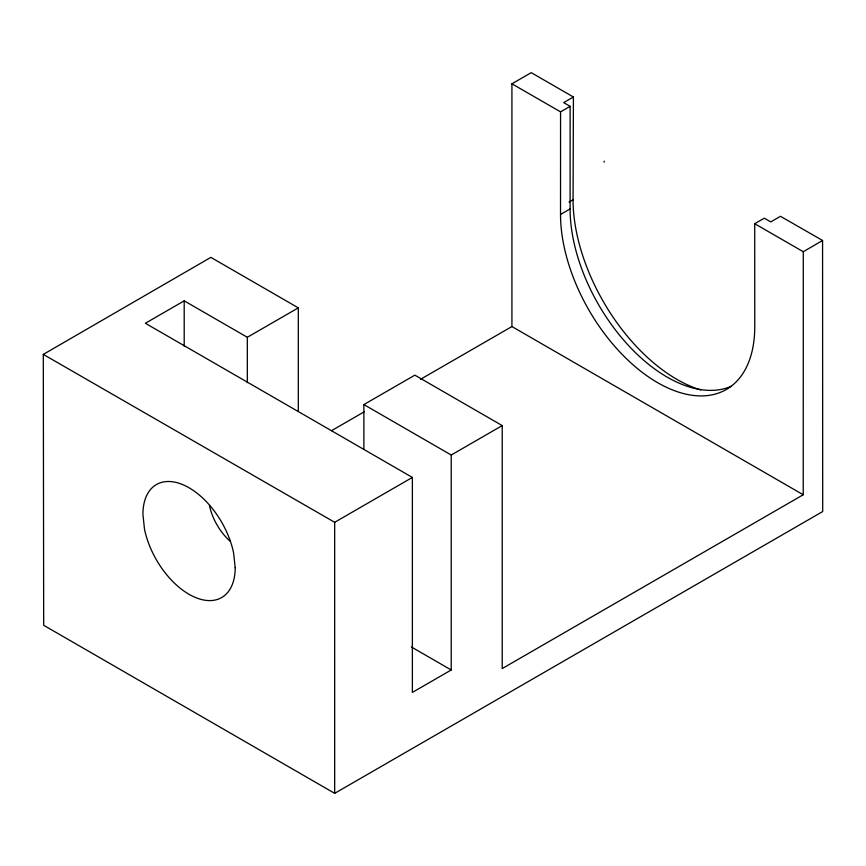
<?xml version="1.0" encoding="UTF-8"?>
<svg xmlns="http://www.w3.org/2000/svg" width="866" height="866" viewBox="0 0 866 866"><rect width="100%" height="100%" fill="white"/><g stroke="black" fill="none" stroke-linecap="round" stroke-linejoin="round"><path stroke-width="1.3" d="M184.198 346.238L184.198 300.838L247.33 337.275L298.305 307.863L298.305 410.679M247.319 382.685L247.33 337.275M363.872 449.227L363.872 404.574L414.857 375.151L502.215 425.585L502.215 668.563L803.237 494.757L803.28 251.735L822.57 240.477L780.472 216.305L770.762 221.912L764.299 218.189L754.719 223.72L754.762 326.612A137.348 79.293 60 0 1 657.64 382.675A137.348 79.293 60 0 1 560.529 214.465L560.562 111.866L570.131 106.334L563.69 102.61L573.411 97.003L531.237 72.657L511.925 83.796L511.925 326.547L803.237 494.757M184.198 300.838L145.358 323.267L412.378 477.426L412.378 692.41L451.229 669.981L451.229 455.018L363.872 404.574M731.272 386.279A137.348 79.293 60 0 1 627.157 344.029A137.348 79.293 60 0 1 570.099 208.933L570.131 106.334M700.767 389.949A146.96 84.846 60 0 1 573.065 202.893L573.411 97.003M604.122 162.159L604.23 161.163M822.57 240.477L822.7 511.546L334.687 793.343L43.679 625.284L43.3 354.4L210.86 257.375L298.305 307.863M569.059 202.092L573.368 199.602M560.529 214.465L570.099 208.933M331.516 430.694L364.315 411.761M420.551 379.297L511.925 326.547M43.3 354.4L334.677 522.295L412.378 477.426M451.229 455.018L502.215 425.585M754.719 223.72L803.28 251.735M511.925 83.796L560.562 111.866M411.404 646.989L451.229 669.981M334.677 522.295L334.687 793.343M230.064 541.153A41.2 23.793 60 0 1 209.464 505.473M235.184 567.674L233.604 552.984A65.242 37.671 60 0 0 183.029 484.754A65.242 37.671 60 0 0 142.922 514.415L144.492 529.104A65.242 37.671 60 0 0 195.066 597.334A65.242 37.671 60 0 0 235.184 567.674"/></g></svg>
